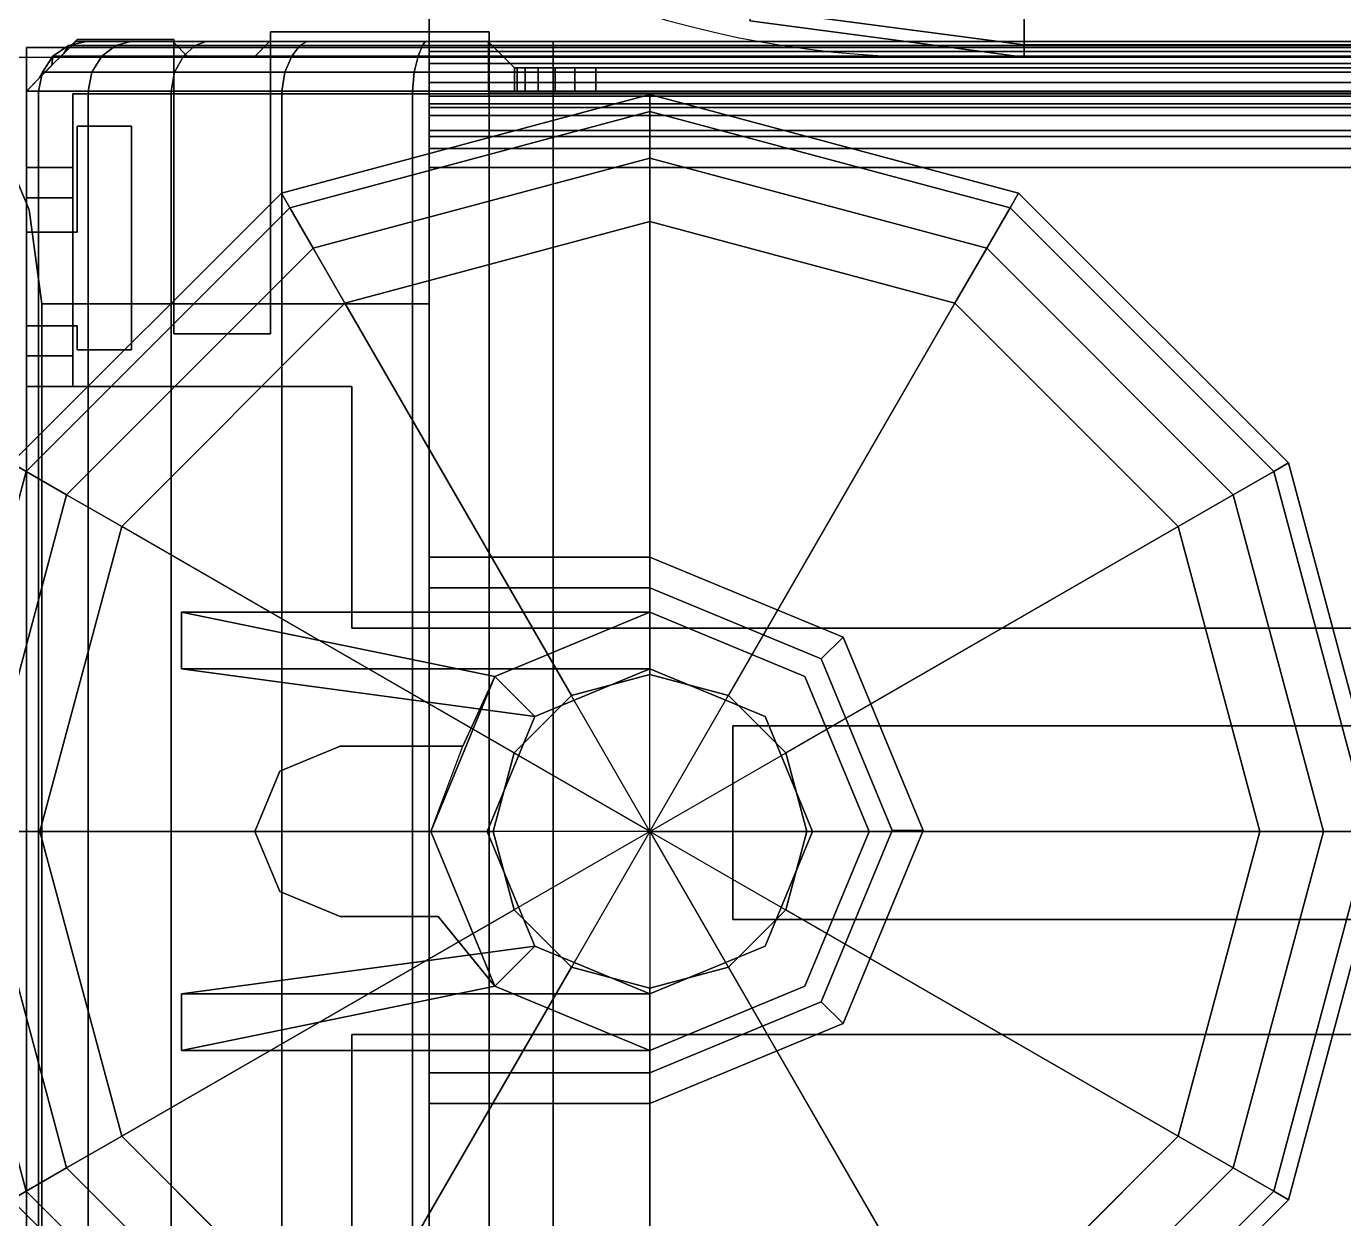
# Model space of a CAD drawing. Extents: x -170 to 1783, y -20 to 1205.
# Drawn here: x 1035.661 to 1037.361, y 280.235 to 281.775 of the extents above; entities that cross this region are included whole.
import ezdxf

# ---------------------------------------------------------------- set-up
doc = ezdxf.new("R2010")
doc.units = 0
doc.header["$LTSCALE"] = 96
doc.header["$MEASUREMENT"] = 0
for name, color, linetype in [('A-FURN-3-PANEL-GLIDE', 7, 'Continuous'), ('A-FURN-3-PANEL-GLIDE-HOUSING', 7, 'Continuous'), ('A-FURN-3-PANEL-RACE', 7, 'Continuous'), ('A-FURN-3-PANEL-SIDE1', 7, 'Continuous'), ('A-FURN-3-PANEL-SIDE2', 7, 'Continuous'), ('A-FURN-3-PANEL-TOPCAP', 7, 'Continuous'), ('A-FURN-3-PANEL-TRIM', 7, 'Continuous'), ('A-FURN-3-WKSF-TRIM', 7, 'Continuous'), ('A-FURN-P-PNLS', 7, 'Continuous'), ('A-FURN-P-PNLS-POWR', 7, 'Continuous'), ('A-FURN-P-WKSF', 7, 'Continuous'), ('AFUPN-3-SCGL', 7, 'Continuous'), ('AFUPN-P', 7, 'Continuous'), ('MAIN_FURN', 7, 'Continuous'), ('MAIN_PANEL', 7, 'Continuous'), ('MAIN_WKSURF', 7, 'Continuous')]:
    doc.layers.add(name, color=color, linetype=linetype)

# ---------------------------------------------------------------- blocks, each defined once
blk = doc.blocks.new('EC-EFP-444')
at = {"layer": 'A-FURN-3-PANEL-GLIDE', "color": 20, "linetype": 'Continuous'}
for points in [[(0.4201, 1.8052, 0.2464), (0.4091, 1.8242, 0.1642), (0.885, 1.9517, 0.1642), (0.885, 1.9297, 0.2464)], [(0.4091, 1.8242, 0.1642), (0.4201, 1.8052, 0.0821), (0.885, 1.9297, 0.0821), (0.885, 1.9517, 0.1642)], [(0.885, 1.9297, 0.2464), (0.885, 1.9517, 0.1642), (1.3609, 1.8242, 0.1642), (1.3499, 1.8052, 0.2464)], [(0.885, 1.9517, 0.1642), (0.885, 1.9297, 0.0821), (1.3499, 1.8052, 0.0821), (1.3609, 1.8242, 0.1642)], [(0.4502, 1.7531, 0.3065), (0.4201, 1.8052, 0.2464), (0.885, 1.9297, 0.2464), (0.885, 1.8696, 0.3065)], [(0.4201, 1.8052, 0.0821), (0.4502, 1.7531, 0.022), (0.885, 1.8696, 0.022), (0.885, 1.9297, 0.0821)], [(0.885, 1.8696, 0.3065), (0.885, 1.9297, 0.2464), (1.3499, 1.8052, 0.2464), (1.3198, 1.7531, 0.3065)], [(0.885, 1.9297, 0.0821), (0.885, 1.8696, 0.022), (1.3198, 1.7531, 0.022), (1.3499, 1.8052, 0.0821)], [(0.4912, 1.682, 0.3285), (0.4502, 1.7531, 0.3065), (0.885, 1.8696, 0.3065), (0.885, 1.7875, 0.3285)], [(0.4502, 1.7531, 0.022), (0.4912, 1.682), (0.885, 1.7875), (0.885, 1.8696, 0.022)], [(0.885, 1.7875, 0.3285), (0.885, 1.8696, 0.3065), (1.3198, 1.7531, 0.3065), (1.2787, 1.682, 0.3285)], [(0.885, 1.8696, 0.022), (0.885, 1.7875), (1.2787, 1.682), (1.3198, 1.7531, 0.022)], [(0.0798, 1.4649, 0.2464), (0.0608, 1.4759, 0.1642), (0.4091, 1.8242, 0.1642), (0.4201, 1.8052, 0.2464)], [(0.0608, 1.4759, 0.1642), (0.0798, 1.4649, 0.0821), (0.4201, 1.8052, 0.0821), (0.4091, 1.8242, 0.1642)], [(1.3499, 1.8052, 0.2464), (1.3609, 1.8242, 0.1642), (1.7092, 1.4759, 0.1642), (1.6902, 1.4649, 0.2464)], [(1.3609, 1.8242, 0.1642), (1.3499, 1.8052, 0.0821), (1.6902, 1.4649, 0.0821), (1.7092, 1.4759, 0.1642)], [(0.1319, 1.4348, 0.3065), (0.0798, 1.4649, 0.2464), (0.4201, 1.8052, 0.2464), (0.4502, 1.7531, 0.3065)], [(0.0798, 1.4649, 0.0821), (0.1319, 1.4348, 0.022), (0.4502, 1.7531, 0.022), (0.4201, 1.8052, 0.0821)], [(1.3198, 1.7531, 0.3065), (1.3499, 1.8052, 0.2464), (1.6902, 1.4649, 0.2464), (1.6381, 1.4348, 0.3065)], [(1.3499, 1.8052, 0.0821), (1.3198, 1.7531, 0.022), (1.6381, 1.4348, 0.022), (1.6902, 1.4649, 0.0821)], [(0.7837, 1.1754, 0.3285), (0.4912, 1.682, 0.3285), (0.885, 1.7875, 0.3285), (0.885, 1.2025, 0.3285)], [(0.885, 1.2025, 0.3285), (0.885, 1.7875, 0.3285), (1.2787, 1.682, 0.3285), (0.9862, 1.1754, 0.3285)], [(0.203, 1.3937, 0.3285), (0.1319, 1.4348, 0.3065), (0.4502, 1.7531, 0.3065), (0.4912, 1.682, 0.3285)], [(0.1319, 1.4348, 0.022), (0.203, 1.3937), (0.4912, 1.682), (0.4502, 1.7531, 0.022)], [(1.2787, 1.682, 0.3285), (1.3198, 1.7531, 0.3065), (1.6381, 1.4348, 0.3065), (1.567, 1.3937, 0.3285)], [(1.3198, 1.7531, 0.022), (1.2787, 1.682), (1.567, 1.3937), (1.6381, 1.4348, 0.022)], [(0.7096, 1.1013, 0.3285), (0.203, 1.3937, 0.3285), (0.4912, 1.682, 0.3285), (0.7837, 1.1754, 0.3285)], [(0.9862, 1.1754, 0.3285), (1.2787, 1.682, 0.3285), (1.567, 1.3937, 0.3285), (1.0604, 1.1013, 0.3285)], [(0.0154, 1, 0.3065), (-0.0447, 1, 0.2464), (0.0798, 1.4649, 0.2464), (0.1319, 1.4348, 0.3065)], [(-0.0447, 1, 0.0821), (0.0154, 1, 0.022), (0.1319, 1.4348, 0.022), (0.0798, 1.4649, 0.0821)], [(1.6381, 1.4348, 0.3065), (1.6902, 1.4649, 0.2464), (1.8147, 1, 0.2464), (1.7546, 1, 0.3065)], [(1.6902, 1.4649, 0.0821), (1.6381, 1.4348, 0.022), (1.7546, 1, 0.022), (1.8147, 1, 0.0821)], [(1.6902, 1.4649, 0.2464), (1.7092, 1.4759, 0.1642), (1.8367, 1, 0.1642), (1.8147, 1, 0.2464)], [(1.7092, 1.4759, 0.1642), (1.6902, 1.4649, 0.0821), (1.8147, 1, 0.0821), (1.8367, 1, 0.1642)], [(0.0975, 1, 0.3285), (0.0154, 1, 0.3065), (0.1319, 1.4348, 0.3065), (0.203, 1.3937, 0.3285)], [(0.0154, 1, 0.022), (0.0975, 1), (0.203, 1.3937), (0.1319, 1.4348, 0.022)], [(1.567, 1.3937, 0.3285), (1.6381, 1.4348, 0.3065), (1.7546, 1, 0.3065), (1.6725, 1, 0.3285)], [(1.6381, 1.4348, 0.022), (1.567, 1.3937), (1.6725, 1), (1.7546, 1, 0.022)], [(0.6825, 1, 0.3285), (0.0975, 1, 0.3285), (0.203, 1.3937, 0.3285), (0.7096, 1.1013, 0.3285)], [(1.0604, 1.1013, 0.3285), (1.567, 1.3937, 0.3285), (1.6725, 1, 0.3285), (1.0875, 1, 0.3285)], [(0.7837, 1.1754, 3.5747), (0.7837, 1.1754, 0.3285), (0.885, 1.2025, 0.3285), (0.885, 1.2025, 3.5747)], [(0.885, 1.2025, 3.5747), (0.885, 1.2025, 0.3285), (0.9862, 1.1754, 0.3285), (0.9862, 1.1754, 3.5747)], [(0.7096, 1.1013, 3.5747), (0.7096, 1.1013, 0.3285), (0.7837, 1.1754, 0.3285), (0.7837, 1.1754, 3.5747)], [(0.9862, 1.1754, 3.5747), (0.9862, 1.1754, 0.3285), (1.0604, 1.1013, 0.3285), (1.0604, 1.1013, 3.5747)], [(0.6825, 1, 3.5747), (0.6825, 1, 0.3285), (0.7096, 1.1013, 0.3285), (0.7096, 1.1013, 3.5747)], [(1.0604, 1.1013, 3.5747), (1.0604, 1.1013, 0.3285), (1.0875, 1, 0.3285), (1.0875, 1, 3.5747)], [(0.1319, 0.5652, 0.3065), (0.0798, 0.5351, 0.2464), (-0.0447, 1, 0.2464), (0.0154, 1, 0.3065)], [(0.0798, 0.5351, 0.0821), (0.1319, 0.5652, 0.022), (0.0154, 1, 0.022), (-0.0447, 1, 0.0821)], [(0.203, 0.6063, 0.3285), (0.1319, 0.5652, 0.3065), (0.0154, 1, 0.3065), (0.0975, 1, 0.3285)], [(0.1319, 0.5652, 0.022), (0.203, 0.6063), (0.0975, 1), (0.0154, 1, 0.022)], [(0.7096, 0.8988, 0.3285), (0.203, 0.6063, 0.3285), (0.0975, 1, 0.3285), (0.6825, 1, 0.3285)], [(0.7096, 0.8988, 3.5747), (0.7096, 0.8988, 0.3285), (0.6825, 1, 0.3285), (0.6825, 1, 3.5747)], [(1.0875, 1, 3.5747), (1.0875, 1, 0.3285), (1.0604, 0.8988, 0.3285), (1.0604, 0.8988, 3.5747)], [(1.0875, 1, 0.3285), (1.6725, 1, 0.3285), (1.567, 0.6063, 0.3285), (1.0604, 0.8988, 0.3285)], [(1.6725, 1, 0.3285), (1.7546, 1, 0.3065), (1.6381, 0.5652, 0.3065), (1.567, 0.6063, 0.3285)], [(1.7546, 1, 0.022), (1.6725, 1), (1.567, 0.6063), (1.6381, 0.5652, 0.022)], [(1.7546, 1, 0.3065), (1.8147, 1, 0.2464), (1.6902, 0.5351, 0.2464), (1.6381, 0.5652, 0.3065)], [(1.8147, 1, 0.0821), (1.7546, 1, 0.022), (1.6381, 0.5652, 0.022), (1.6902, 0.5351, 0.0821)], [(1.8147, 1, 0.2464), (1.8367, 1, 0.1642), (1.7092, 0.5241, 0.1642), (1.6902, 0.5351, 0.2464)], [(1.8367, 1, 0.1642), (1.8147, 1, 0.0821), (1.6902, 0.5351, 0.0821), (1.7092, 0.5241, 0.1642)], [(0.7837, 0.8246, 0.3285), (0.4912, 0.318, 0.3285), (0.203, 0.6063, 0.3285), (0.7096, 0.8988, 0.3285)], [(0.7837, 0.8246, 3.5747), (0.7837, 0.8246, 0.3285), (0.7096, 0.8988, 0.3285), (0.7096, 0.8988, 3.5747)], [(1.0604, 0.8988, 3.5747), (1.0604, 0.8988, 0.3285), (0.9862, 0.8246, 0.3285), (0.9862, 0.8246, 3.5747)], [(1.0604, 0.8988, 0.3285), (1.567, 0.6063, 0.3285), (1.2787, 0.318, 0.3285), (0.9862, 0.8246, 0.3285)], [(0.885, 0.7975, 0.3285), (0.885, 0.2125, 0.3285), (0.4912, 0.318, 0.3285), (0.7837, 0.8246, 0.3285)], [(0.885, 0.7975, 3.5747), (0.885, 0.7975, 0.3285), (0.7837, 0.8246, 0.3285), (0.7837, 0.8246, 3.5747)], [(0.9862, 0.8246, 3.5747), (0.9862, 0.8246, 0.3285), (0.885, 0.7975, 0.3285), (0.885, 0.7975, 3.5747)], [(0.9862, 0.8246, 0.3285), (1.2787, 0.318, 0.3285), (0.885, 0.2125, 0.3285), (0.885, 0.7975, 0.3285)], [(0.4912, 0.318, 0.3285), (0.4502, 0.2469, 0.3065), (0.1319, 0.5652, 0.3065), (0.203, 0.6063, 0.3285)], [(0.4502, 0.2469, 0.022), (0.4912, 0.318), (0.203, 0.6063), (0.1319, 0.5652, 0.022)], [(1.567, 0.6063, 0.3285), (1.6381, 0.5652, 0.3065), (1.3198, 0.2469, 0.3065), (1.2787, 0.318, 0.3285)], [(1.6381, 0.5652, 0.022), (1.567, 0.6063), (1.2787, 0.318), (1.3198, 0.2469, 0.022)], [(0.4502, 0.2469, 0.3065), (0.4201, 0.1948, 0.2464), (0.0798, 0.5351, 0.2464), (0.1319, 0.5652, 0.3065)], [(0.4201, 0.1948, 0.0821), (0.4502, 0.2469, 0.022), (0.1319, 0.5652, 0.022), (0.0798, 0.5351, 0.0821)], [(1.6381, 0.5652, 0.3065), (1.6902, 0.5351, 0.2464), (1.3499, 0.1948, 0.2464), (1.3198, 0.2469, 0.3065)], [(1.6902, 0.5351, 0.0821), (1.6381, 0.5652, 0.022), (1.3198, 0.2469, 0.022), (1.3499, 0.1948, 0.0821)], [(0.4201, 0.1948, 0.2464), (0.4091, 0.1758, 0.1642), (0.0608, 0.5241, 0.1642), (0.0798, 0.5351, 0.2464)], [(0.4091, 0.1758, 0.1642), (0.4201, 0.1948, 0.0821), (0.0798, 0.5351, 0.0821), (0.0608, 0.5241, 0.1642)], [(1.6902, 0.5351, 0.2464), (1.7092, 0.5241, 0.1642), (1.3609, 0.1758, 0.1642), (1.3499, 0.1948, 0.2464)], [(1.7092, 0.5241, 0.1642), (1.6902, 0.5351, 0.0821), (1.3499, 0.1948, 0.0821), (1.3609, 0.1758, 0.1642)]]:
    blk.add_3dface(points, dxfattribs=at)
at = {"layer": 'A-FURN-3-PANEL-GLIDE', "color": 20, "linetype": 'Continuous', "invisible_edges": 12}
for points in [[(0.885, 1), (0.885, 1.7875), (0.4912, 1.682)], [(0.885, 1), (1.2787, 1.682), (0.885, 1.7875)], [(0.885, 1), (0.4912, 1.682), (0.203, 1.3937)], [(0.885, 1), (1.567, 1.3937), (1.2787, 1.682)], [(0.885, 1), (0.203, 1.3937), (0.0975, 1)], [(0.885, 1), (1.6725, 1), (1.567, 1.3937)], [(0.885, 1), (0.0975, 1), (0.203, 0.6063)], [(0.885, 1), (0.203, 0.6063), (0.4912, 0.318)], [(0.885, 1), (0.4912, 0.318), (0.885, 0.2125)], [(0.885, 1), (0.885, 0.2125), (1.2787, 0.318)], [(0.885, 1), (1.2787, 0.318), (1.567, 0.6063)], [(0.885, 1), (1.567, 0.6063), (1.6725, 1)]]:
    blk.add_3dface(points, dxfattribs=at)
at = {"layer": 'A-FURN-3-PANEL-GLIDE-HOUSING', "color": 40, "linetype": 'Continuous'}
for points in [[(0.6, 1.3543, 4.1997), (0.6, 1.3143, 4.2397), (0.8848, 1.3143, 4.2397), (0.8848, 1.3543, 4.1997)], [(0.6, 1.3543, 3.6147), (0.6, 1.3543, 4.1997), (0.8848, 1.3543, 4.1997), (0.8848, 1.3543, 3.6147)], [(0.6, 1.3143, 3.5747), (0.6, 1.3543, 3.6147), (0.8848, 1.3543, 3.6147), (0.8848, 1.3143, 3.5747)], [(1.1344, 1.2509, 3.6147), (0.8848, 1.3543, 3.6147), (0.8848, 1.3543, 4.1997), (1.1344, 1.2509, 4.1997)], [(1.1344, 1.2509, 4.1997), (0.8848, 1.3543, 4.1997), (0.8848, 1.3143, 4.2397), (1.1061, 1.2227, 4.2397)], [(1.1061, 1.2227, 3.5747), (0.8848, 1.3143, 3.5747), (0.8848, 1.3543, 3.6147), (1.1344, 1.2509, 3.6147)], [(0.6849, 1.2001, 2.2447), (0.885, 1.283, 3.5747), (0.28, 1.283, 3.5747), (0.28, 1.283, 3.3867)], [(0.28, 1.21, 3.5747), (0.28, 1.21, 3.3867), (0.28, 1.283, 3.3867), (0.28, 1.283, 3.5747)], [(0.28, 1.283, 3.3867), (0.28, 1.21, 3.3867), (0.7365, 1.1485, 2.2447), (0.6849, 1.2001, 2.2447)], [(0.885, 1.283, 3.5747), (0.6849, 1.2001, 2.2447), (0.6849, 1.2001, 1.7347), (0.885, 1.283, 1.7347)], [(1.0851, 1.2001, 3.5747), (0.885, 1.283, 3.5747), (0.885, 1.283, 1.7347), (1.0851, 1.2001, 1.7347)], [(1.2378, 1.0013, 4.1997), (1.1344, 1.2509, 4.1997), (1.1061, 1.2227, 4.2397), (1.1978, 1.0013, 4.2397)], [(1.1978, 1.0013, 3.5747), (1.1061, 1.2227, 3.5747), (1.1344, 1.2509, 3.6147), (1.2378, 1.0013, 3.6147)], [(1.2378, 1.0013, 3.6147), (1.1344, 1.2509, 3.6147), (1.1344, 1.2509, 4.1997), (1.2378, 1.0013, 4.1997)], [(0.28, 1.21, 3.3867), (0.28, 1.21, 3.5747), (0.885, 1.21, 3.5747), (0.7365, 1.1485, 2.2447)], [(0.885, 1.21, 1.7347), (0.7365, 1.1485, 1.7347), (0.7365, 1.1485, 2.2447), (0.885, 1.21, 3.5747)], [(1.0335, 1.1485, 1.7347), (0.885, 1.21, 1.7347), (0.885, 1.21, 3.5747), (1.0335, 1.1485, 3.5747)], [(0.6849, 1.2001, 1.7347), (0.602, 1, 1.7347), (0.602, 1, 2.2447), (0.6849, 1.2001, 2.2447)], [(0.6849, 1.2001, 2.2447), (0.602, 1, 2.2447), (0.6432, 1.11, 2.2447)], [(0.6432, 1.11, 1.7347), (0.6849, 1.2001, 1.7347), (0.6849, 1.2001, 2.2447), (0.6432, 1.11, 2.2447)], [(1.168, 1, 3.5747), (1.0851, 1.2001, 3.5747), (1.0851, 1.2001, 1.7347), (1.168, 1, 1.7347)], [(0.7365, 1.1485, 1.7347), (0.675, 1, 1.7347), (0.675, 1, 2.2447), (0.7365, 1.1485, 2.2447)], [(1.095, 1, 1.7347), (1.0335, 1.1485, 1.7347), (1.0335, 1.1485, 3.5747), (1.095, 1, 3.5747)], [(0.485, 1.11, 2.2447), (0.4072, 1.0778, 2.2447), (0.4072, 1.0778, 1.7347), (0.485, 1.11, 1.7347)], [(0.485, 1.11, 1.7347), (0.6432, 1.11, 1.7347), (0.6432, 1.11, 2.2447), (0.485, 1.11, 2.2447)], [(0.4072, 1.0778, 2.2447), (0.375, 1, 2.2447), (0.375, 1, 1.7347), (0.4072, 1.0778, 1.7347)], [(0.375, 1, 2.2447), (0.4072, 0.9222, 2.2447), (0.4072, 0.9222, 1.7347), (0.375, 1, 1.7347)], [(0.602, 1, 1.7347), (0.6849, 0.7999, 1.7347), (0.6849, 0.7999, 2.2447), (0.602, 1, 2.2447)], [(0.675, 1, 1.7347), (0.7365, 0.8515, 1.7347), (0.7365, 0.8515, 2.2447), (0.675, 1, 2.2447)], [(1.0335, 0.8515, 1.7347), (1.095, 1, 1.7347), (1.095, 1, 3.5747), (1.0335, 0.8515, 3.5747)], [(1.0851, 0.7999, 3.5747), (1.168, 1, 3.5747), (1.168, 1, 1.7347), (1.0851, 0.7999, 1.7347)], [(1.1344, 0.7517, 4.1997), (1.2378, 1.0013, 4.1997), (1.1978, 1.0013, 4.2397), (1.1061, 0.78, 4.2397)], [(1.1061, 0.78, 3.5747), (1.1978, 1.0013, 3.5747), (1.2378, 1.0013, 3.6147), (1.1344, 0.7517, 3.6147)], [(1.1344, 0.7517, 3.6147), (1.2378, 1.0013, 3.6147), (1.2378, 1.0013, 4.1997), (1.1344, 0.7517, 4.1997)], [(0.4072, 0.9222, 2.2447), (0.485, 0.89, 2.2447), (0.485, 0.89, 1.7347), (0.4072, 0.9222, 1.7347)], [(0.6116, 0.89, 2.2447), (0.6116, 0.89, 1.7347), (0.485, 0.89, 1.7347), (0.485, 0.89, 2.2447)], [(0.6849, 0.7999, 1.7347), (0.6116, 0.89, 1.7347), (0.6116, 0.89, 2.2447), (0.6849, 0.7999, 2.2447)], [(0.28, 0.79, 3.3867), (0.28, 0.717, 3.3867), (0.6849, 0.7999, 2.2447), (0.7365, 0.8515, 2.2447)], [(0.7365, 0.8515, 1.7347), (0.885, 0.79, 1.7347), (0.885, 0.79, 3.5747), (0.7365, 0.8515, 2.2447)], [(0.885, 0.79, 1.7347), (1.0335, 0.8515, 1.7347), (1.0335, 0.8515, 3.5747), (0.885, 0.79, 3.5747)], [(0.6849, 0.7999, 2.2447), (0.885, 0.717, 3.5747), (0.885, 0.717, 1.7347), (0.6849, 0.7999, 1.7347)], [(0.885, 0.717, 3.5747), (1.0851, 0.7999, 3.5747), (1.0851, 0.7999, 1.7347), (0.885, 0.717, 1.7347)], [(0.28, 0.79, 3.3867), (0.28, 0.79, 3.5747), (0.28, 0.717, 3.5747), (0.28, 0.717, 3.3867)], [(0.8848, 0.6483, 4.1997), (1.1344, 0.7517, 4.1997), (1.1061, 0.78, 4.2397), (0.8848, 0.6883, 4.2397)], [(0.8848, 0.6883, 3.5747), (1.1061, 0.78, 3.5747), (1.1344, 0.7517, 3.6147), (0.8848, 0.6483, 3.6147)], [(0.8848, 0.6483, 3.6147), (1.1344, 0.7517, 3.6147), (1.1344, 0.7517, 4.1997), (0.8848, 0.6483, 4.1997)], [(0.8848, 0.6483, 4.1997), (0.8848, 0.6883, 4.2397), (0.6, 0.6883, 4.2397), (0.6, 0.6483, 4.1997)], [(0.8848, 0.6883, 3.5747), (0.8848, 0.6483, 3.6147), (0.6, 0.6483, 3.6147), (0.6, 0.6883, 3.5747)], [(0.8848, 0.6483, 4.1997), (0.6, 0.6483, 4.1997), (0.6, 0.6483, 3.6147), (0.8848, 0.6483, 3.6147)]]:
    blk.add_3dface(points, dxfattribs=at)
for points, invisible_edges in [([(0.6, 0.6883, 4.2397), (0.8848, 0.6883, 4.2397), (0.8848, 1.3143, 4.2397), (0.6, 1.3143, 4.2397)], 2), ([(0.6002, 1.283, 3.5747), (0.6, 1.3143, 3.5747), (0.8848, 1.3143, 3.5747), (0.885, 1.283, 3.5747)], 4), ([(1.1061, 0.78, 4.2397), (1.1061, 1.2227, 4.2397), (0.8848, 1.3143, 4.2397), (0.8848, 0.6883, 4.2397)], 5), ([(1.1061, 1.2227, 3.5747), (1.0851, 1.2001, 3.5747), (0.885, 1.283, 3.5747), (0.8848, 1.3143, 3.5747)], 5), ([(0.28, 1.21, 3.5747), (0.28, 1.283, 3.5747), (0.885, 1.283, 3.5747), (0.885, 1.21, 3.5747)], 4), ([(0.885, 1.21, 1.7347), (0.885, 1.283, 1.7347), (0.6849, 1.2001, 1.7347), (0.7365, 1.1485, 1.7347)], 5), ([(1.0335, 1.1485, 1.7347), (1.0851, 1.2001, 1.7347), (0.885, 1.283, 1.7347), (0.885, 1.21, 1.7347)], 5), ([(0.885, 1.21, 3.5747), (0.885, 1.283, 3.5747), (1.0851, 1.2001, 3.5747), (1.0335, 1.1485, 3.5747)], 5), ([(1.1978, 1.0013, 3.5747), (1.168, 1, 3.5747), (1.0851, 1.2001, 3.5747), (1.1061, 1.2227, 3.5747)], 5), ([(1.1978, 1.0013, 4.2397), (1.1061, 1.2227, 4.2397), (1.1061, 0.78, 4.2397)], 2), ([(0.7365, 1.1485, 1.7347), (0.6849, 1.2001, 1.7347), (0.602, 1, 1.7347), (0.675, 1, 1.7347)], 5), ([(0.6849, 1.2001, 2.2447), (0.7365, 1.1485, 2.2447), (0.675, 1, 2.2447), (0.602, 1, 2.2447)], 12), ([(0.6849, 1.2001, 1.7347), (0.6432, 1.11, 1.7347), (0.602, 1, 1.7347)], 2), ([(1.095, 1, 1.7347), (1.168, 1, 1.7347), (1.0851, 1.2001, 1.7347), (1.0335, 1.1485, 1.7347)], 5), ([(1.0851, 1.2001, 3.5747), (1.168, 1, 3.5747), (1.095, 1, 3.5747), (1.0335, 1.1485, 3.5747)], 10), ([(0.485, 1.11, 1.7347), (0.4072, 1.0778, 1.7347), (0.4072, 0.9222, 1.7347), (0.485, 0.89, 1.7347)], 10), ([(0.485, 1.11, 2.2447), (0.485, 0.89, 2.2447), (0.4072, 0.9222, 2.2447), (0.4072, 1.0778, 2.2447)], 5), ([(0.485, 1.11, 1.7347), (0.602, 1, 1.7347), (0.6432, 1.11, 1.7347)], 3), ([(0.602, 1, 1.7347), (0.485, 1.11, 1.7347), (0.485, 0.89, 1.7347)], 15), ([(0.485, 1.11, 2.2447), (0.6432, 1.11, 2.2447), (0.602, 1, 2.2447)], 14), ([(0.602, 1, 2.2447), (0.485, 0.89, 2.2447), (0.485, 1.11, 2.2447)], 15), ([(0.4072, 1.0778, 2.2447), (0.4072, 0.9222, 2.2447), (0.375, 1, 2.2447)], 1), ([(0.4072, 1.0778, 1.7347), (0.375, 1, 1.7347), (0.4072, 0.9222, 1.7347)], 12), ([(0.602, 1, 1.7347), (0.485, 0.89, 1.7347), (0.6116, 0.89, 1.7347)], 13), ([(0.602, 1, 2.2447), (0.6116, 0.89, 2.2447), (0.485, 0.89, 2.2447)], 13), ([(0.675, 1, 1.7347), (0.602, 1, 1.7347), (0.6849, 0.7999, 1.7347), (0.7365, 0.8515, 1.7347)], 5), ([(0.602, 1, 2.2447), (0.675, 1, 2.2447), (0.7365, 0.8515, 2.2447), (0.6849, 0.7999, 2.2447)], 9), ([(0.602, 1, 1.7347), (0.6116, 0.89, 1.7347), (0.6849, 0.7999, 1.7347)], 1), ([(0.602, 1, 2.2447), (0.6849, 0.7999, 2.2447), (0.6116, 0.89, 2.2447)], 13), ([(1.0851, 0.7999, 1.7347), (1.168, 1, 1.7347), (1.095, 1, 1.7347), (1.0335, 0.8515, 1.7347)], 10), ([(1.0851, 0.7999, 3.5747), (1.0335, 0.8515, 3.5747), (1.095, 1, 3.5747), (1.168, 1, 3.5747)], 5), ([(1.1061, 0.78, 3.5747), (1.0851, 0.7999, 3.5747), (1.168, 1, 3.5747), (1.1978, 1.0013, 3.5747)], 5), ([(0.885, 0.79, 3.5747), (0.28, 0.79, 3.5747), (0.28, 0.79, 3.3867), (0.7365, 0.8515, 2.2447)], 8), ([(0.6849, 0.7999, 1.7347), (0.885, 0.717, 1.7347), (0.885, 0.79, 1.7347), (0.7365, 0.8515, 1.7347)], 10), ([(0.885, 0.717, 1.7347), (1.0851, 0.7999, 1.7347), (1.0335, 0.8515, 1.7347), (0.885, 0.79, 1.7347)], 10), ([(0.885, 0.717, 3.5747), (0.885, 0.79, 3.5747), (1.0335, 0.8515, 3.5747), (1.0851, 0.7999, 3.5747)], 5), ([(0.6849, 0.7999, 2.2447), (0.28, 0.717, 3.3867), (0.28, 0.717, 3.5747), (0.885, 0.717, 3.5747)], 8), ([(0.8848, 0.6883, 3.5747), (0.885, 0.717, 3.5747), (1.0851, 0.7999, 3.5747), (1.1061, 0.78, 3.5747)], 5), ([(0.28, 0.717, 3.5747), (0.28, 0.79, 3.5747), (0.885, 0.79, 3.5747), (0.885, 0.717, 3.5747)], 4), ([(0.6, 0.6883, 3.5747), (0.6002, 0.717, 3.5747), (0.885, 0.717, 3.5747), (0.8848, 0.6883, 3.5747)], 4)]:
    blk.add_3dface(points, dxfattribs=dict(at, invisible_edges=invisible_edges))
at = {"layer": 'A-FURN-3-PANEL-RACE', "color": 40, "linetype": 'Continuous'}
for points, invisible_edges in [([(0.08, 2.0125, 3.515), (0.08, 2.0125, 0.3963), (47.92, 2.0125, 0.3963), (47.92, 2.0125, 3.515)], 8), ([(0.08, 1.8575, 3.1951), (0.08, 1.8575, 1.4986), (0.08, 2.0125, 0.3963), (0.08, 2.0125, 3.515)], 10), ([(0.5, 1.5745, 0.3963), (47.5, 1.5745, 0.3963), (0.08, 2.0125, 0.3963), (0.08, 1.5745, 0.3963)], 3), ([(47.5, 1.5745, 0.3963), (47.92, 1.5745, 0.3963), (47.92, 2.0125, 0.3963), (0.08, 2.0125, 0.3963)], 8), ([(0.08, 1.8181, 1.4986), (0.08, 1.5745, 0.3963), (0.08, 2.0125, 0.3963), (0.08, 1.8575, 1.4986)], 5), ([(0.08, 1.5745, 3.245), (0.08, 1.8575, 3.1951), (0.08, 2.0125, 3.515), (0.08, 1.5745, 3.515)], 2), ([(0.14, 1.5745, 3.515), (0.08, 1.5745, 3.515), (0.08, 2.0125, 3.515), (0.14, 1.9525, 3.515)], 4), ([(0.14, 1.9525, 3.515), (0.08, 2.0125, 3.515), (0.6, 2.0125, 3.515), (0.6, 1.9525, 3.515)], 1), ([(0.6, 2.0125, 4.0847), (0.6, 2.0125, 3.515), (47.4, 2.0125, 3.515), (47.4, 2.0125, 4.0847)], 2), ([(0.6, 1.9525, 3.515), (0.6, 2.0125, 3.515), (0.6, 2.0125, 4.0847), (0.6, 1.9525, 4.0847)], 4), ([(0.6, 1.9493, 4.1093), (0.6, 1.9525, 4.0847), (0.6, 2.0125, 4.0847), (0.6, 2.0072, 4.1248)], 10), ([(0.6, 1.9398, 4.1322), (0.6, 1.9493, 4.1093), (0.6, 2.0072, 4.1248), (0.6, 1.9918, 4.1622)], 10), ([(0.6, 1.9247, 4.1519), (0.6, 1.9398, 4.1322), (0.6, 1.9918, 4.1622), (0.6, 1.9671, 4.1943)], 10), ([(0.6, 1.905, 4.1669), (0.6, 1.9247, 4.1519), (0.6, 1.9671, 4.1943), (0.6, 1.935, 4.2189)], 10), ([(47.86, 1.9525, 0.4563), (0.14, 1.9525, 0.4563), (0.14, 1.9525, 3.515), (47.86, 1.9525, 3.515)], 4), ([(0.14, 1.9525, 0.4563), (0.14, 1.8575, 1.4986), (0.14, 1.8575, 3.1951), (0.14, 1.9525, 3.515)], 5), ([(0.5, 1.5745, 0.4563), (0.14, 1.5745, 0.4563), (0.14, 1.9525, 0.4563), (47.5, 1.5745, 0.4563)], 12), ([(47.5, 1.5745, 0.4563), (0.14, 1.9525, 0.4563), (47.86, 1.9525, 0.4563), (47.86, 1.5745, 0.4563)], 1), ([(0.14, 1.5745, 0.4563), (0.14, 1.8181, 1.4986), (0.14, 1.8575, 1.4986), (0.14, 1.9525, 0.4563)], 5), ([(0.14, 1.8575, 3.1951), (0.14, 1.5745, 3.245), (0.14, 1.5745, 3.515), (0.14, 1.9525, 3.515)], 8), ([(47.4, 1.9525, 3.515), (0.6, 1.9525, 3.515), (0.6, 1.9525, 4.0847), (47.4, 1.9525, 4.0847)], 1), ([(0.6, 1.8821, 4.1764), (0.6, 1.905, 4.1669), (0.6, 1.935, 4.2189), (0.6, 1.8976, 4.2344)], 10), ([(0.6, 1.8575, 4.1797), (0.6, 1.8821, 4.1764), (0.6, 1.8976, 4.2344), (0.6, 1.8575, 4.2397)], 2), ([(0.08, 1.614, 1.7894), (0.08, 1.5745, 1.7894), (0.08, 1.5745, 0.3963), (0.08, 1.8181, 1.4986)], 4), ([(0.14, 1.5745, 1.7894), (0.14, 1.614, 1.7894), (0.14, 1.8181, 1.4986), (0.14, 1.5745, 0.4563)], 4), ([(0.08, 1.5745, 0.3963), (0.08, 1.5745, 1.7894), (0.14, 1.5745, 1.7894), (0.14, 1.5745, 0.4563)], 8), ([(0.5, 1.5745, 0.3963), (0.08, 1.5745, 0.3963), (0.14, 1.5745, 0.4563), (0.5, 1.5745, 0.4563)], 2), ([(2.098, 1.2625, 0.3963), (45.902, 1.2625, 0.3963), (0.5, 1.5745, 0.3963), (0.5, 1.2625, 0.3963)], 3), ([(47.5, 1.2625, 0.3963), (47.5, 1.5745, 0.3963), (0.5, 1.5745, 0.3963), (45.902, 1.2625, 0.3963)], 6), ([(2.098, 1.2625, 0.4563), (0.5, 1.2625, 0.4563), (0.5, 1.5745, 0.4563), (45.902, 1.2625, 0.4563)], 12), ([(47.5, 1.2625, 0.4563), (45.902, 1.2625, 0.4563), (0.5, 1.5745, 0.4563), (47.5, 1.5745, 0.4563)], 6), ([(0.5, 0.7375, 0.4563), (2.098, 0.7375, 0.4563), (47.5, 0.4255, 0.4563), (0.5, 0.4255, 0.4563)], 6), ([(0.5, 0.7375, 0.3963), (0.5, 0.4255, 0.3963), (47.5, 0.4255, 0.3963), (2.098, 0.7375, 0.3963)], 6)]:
    blk.add_3dface(points, dxfattribs=dict(at, invisible_edges=invisible_edges))
for points in [[(0.6, 2.0072, 4.1248), (0.6, 2.0125, 4.0847), (47.4, 2.0125, 4.0847), (47.4, 2.0072, 4.1248)], [(0.6, 1.9918, 4.1622), (0.6, 2.0072, 4.1248), (47.4, 2.0072, 4.1248), (47.4, 1.9918, 4.1622)], [(0.6, 1.9671, 4.1943), (0.6, 1.9918, 4.1622), (47.4, 1.9918, 4.1622), (47.4, 1.9671, 4.1943)], [(0.6, 1.935, 4.2189), (0.6, 1.9671, 4.1943), (47.4, 1.9671, 4.1943), (47.4, 1.935, 4.2189)], [(47.4, 1.9493, 4.1093), (47.4, 1.9525, 4.0847), (0.6, 1.9525, 4.0847), (0.6, 1.9493, 4.1093)], [(47.4, 1.9398, 4.1322), (47.4, 1.9493, 4.1093), (0.6, 1.9493, 4.1093), (0.6, 1.9398, 4.1322)], [(47.4, 1.9247, 4.1519), (47.4, 1.9398, 4.1322), (0.6, 1.9398, 4.1322), (0.6, 1.9247, 4.1519)], [(0.6, 1.8976, 4.2344), (0.6, 1.935, 4.2189), (47.4, 1.935, 4.2189), (47.4, 1.8976, 4.2344)], [(47.4, 1.905, 4.1669), (47.4, 1.9247, 4.1519), (0.6, 1.9247, 4.1519), (0.6, 1.905, 4.1669)], [(47.4, 1.8821, 4.1764), (47.4, 1.905, 4.1669), (0.6, 1.905, 4.1669), (0.6, 1.8821, 4.1764)], [(0.6, 1.8575, 4.2397), (0.6, 1.8976, 4.2344), (47.4, 1.8976, 4.2344), (47.4, 1.8575, 4.2397)], [(47.4, 1.8575, 4.1797), (47.4, 1.8821, 4.1764), (0.6, 1.8821, 4.1764), (0.6, 1.8575, 4.1797)], [(0.14, 1.8575, 1.4986), (0.08, 1.8575, 1.4986), (0.08, 1.8575, 3.1951), (0.14, 1.8575, 3.1951)], [(0.08, 1.8181, 1.4986), (0.08, 1.8575, 1.4986), (0.14, 1.8575, 1.4986), (0.14, 1.8181, 1.4986)], [(0.14, 1.8575, 3.1951), (0.08, 1.8575, 3.1951), (0.08, 1.5745, 3.245), (0.14, 1.5745, 3.245)], [(0.6, 1.8575, 4.1797), (0.6, 1.8575, 4.2397), (47.4, 1.8575, 4.2397), (47.4, 1.8575, 4.1797)], [(0.08, 1.614, 1.7894), (0.08, 1.8181, 1.4986), (0.14, 1.8181, 1.4986), (0.14, 1.614, 1.7894)], [(0.08, 1.5745, 1.7894), (0.08, 1.614, 1.7894), (0.14, 1.614, 1.7894), (0.14, 1.5745, 1.7894)], [(0.14, 1.5745, 3.245), (0.08, 1.5745, 3.245), (0.08, 1.5745, 3.515), (0.14, 1.5745, 3.515)], [(0.5, 1.2625, 0.3963), (0.5, 1.5745, 0.3963), (0.5, 1.5745, 0.4563), (0.5, 1.2625, 0.4563)], [(0.5, 1.2625, 0.4563), (2.098, 1.2625, 0.4563), (2.098, 1.2625, 0.3963), (0.5, 1.2625, 0.3963)], [(0.5, 0.7375, 0.4563), (0.5, 0.7375, 0.3963), (2.098, 0.7375, 0.3963), (2.098, 0.7375, 0.4563)], [(0.5, 0.7375, 0.3963), (0.5, 0.7375, 0.4563), (0.5, 0.4255, 0.4563), (0.5, 0.4255, 0.3963)]]:
    blk.add_3dface(points, dxfattribs=at)
at = {"layer": 'A-FURN-3-PANEL-SIDE1', "color": 7, "linetype": 'Continuous'}
for points in [[(47.3224, 1.955, 43.7401), (47.3228, 0.045, 43.7401), (0.6776, 0.045, 43.7401), (0.6776, 1.955, 43.7401)], [(0.6776, 0.045, 4.2397), (0.6776, 1.955, 4.2397), (0.6776, 1.955, 43.7401), (0.6776, 0.045, 43.7401)], [(47.3224, 0.045, 4.2397), (47.3224, 1.955, 4.2397), (0.6776, 1.955, 4.2397), (0.6776, 0.045, 4.2397)]]:
    blk.add_3dface(points, dxfattribs=at)
at = {"layer": 'A-FURN-3-PANEL-SIDE2', "color": 7, "linetype": 'Continuous'}
blk.add_3dface([(0.6776, 1.955, 43.7401), (0.6776, 1.955, 4.2397), (47.3224, 1.955, 4.2397), (47.3224, 1.955, 43.7401)], dxfattribs=at)
at = {"layer": 'A-FURN-3-PANEL-TOPCAP', "color": 60, "linetype": 'Continuous'}
for points in [[(0.1143, 2.0013, 43.8104), (0.1129, 1.9894, 43.635), (0.1285, 2.0047, 43.635), (0.1344, 2.0151, 43.8047)], [(0.1774, 2.0013, 43.977), (0.1143, 2.0013, 43.8104), (0.1344, 2.0151, 43.8047), (0.1955, 2.0151, 43.9663)], [(0.1344, 2.0151, 43.8047), (0.1285, 2.0047, 43.635), (0.144, 2.02, 43.635), (0.1575, 2.02, 43.8011)], [(0.1955, 2.0151, 43.9663), (0.1344, 2.0151, 43.8047), (0.1575, 2.02, 43.8011), (0.2149, 2.02, 43.9575)], [(0.2828, 2.0013, 44.1222), (0.1774, 2.0013, 43.977), (0.1955, 2.0151, 43.9663), (0.2978, 2.0151, 44.1072)], [(0.2978, 2.0151, 44.1072), (0.1955, 2.0151, 43.9663), (0.2149, 2.02, 43.9575), (0.3121, 2.02, 44.0929)], [(0.4225, 2.0013, 44.2349), (0.2828, 2.0013, 44.1222), (0.2978, 2.0151, 44.1072), (0.4331, 2.0151, 44.2168)], [(0.4331, 2.0151, 44.2168), (0.2978, 2.0151, 44.1072), (0.3121, 2.02, 44.0929), (0.4419, 2.02, 44.1974)], [(0.5856, 2.0013, 44.3065), (0.4225, 2.0013, 44.2349), (0.4331, 2.0151, 44.2168), (0.5913, 2.0151, 44.2864)], [(0.5913, 2.0151, 44.2864), (0.4331, 2.0151, 44.2168), (0.4419, 2.02, 44.1974), (0.5949, 2.02, 44.2633)], [(0.76, 2.0013, 44.3313), (0.5856, 2.0013, 44.3065), (0.5913, 2.0151, 44.2864), (0.76, 2.0151, 44.3105)], [(0.76, 2.0151, 44.3105), (0.5913, 2.0151, 44.2864), (0.5949, 2.02, 44.2633), (0.76, 2.02, 44.286)], [(0.71, 1.986, 43.635), (0.676, 2.02, 43.635), (0.676, 1.955, 43.635), (0.71, 1.955, 43.635)], [(47.24, 2.02, 44.286), (47.24, 2.0151, 44.3105), (0.76, 2.0151, 44.3105), (0.76, 2.02, 44.286)], [(47.24, 2.0151, 44.3105), (47.24, 2.0013, 44.3313), (0.76, 2.0013, 44.3313), (0.76, 2.0151, 44.3105)], [(0.1006, 1.9805, 43.8155), (0.0965, 1.9727, 43.635), (0.1129, 1.9894, 43.635), (0.1143, 2.0013, 43.8104)], [(0.1644, 1.9805, 43.9859), (0.1006, 1.9805, 43.8155), (0.1143, 2.0013, 43.8104), (0.1774, 2.0013, 43.977)], [(0.2713, 1.9805, 44.1337), (0.1644, 1.9805, 43.9859), (0.1774, 2.0013, 43.977), (0.2828, 2.0013, 44.1222)], [(0.4136, 1.9805, 44.248), (0.2713, 1.9805, 44.1337), (0.2828, 2.0013, 44.1222), (0.4225, 2.0013, 44.2349)], [(0.5806, 1.9805, 44.3203), (0.4136, 1.9805, 44.248), (0.4225, 2.0013, 44.2349), (0.5856, 2.0013, 44.3065)], [(0.76, 1.9805, 44.3451), (0.5806, 1.9805, 44.3203), (0.5856, 2.0013, 44.3065), (0.76, 2.0013, 44.3313)], [(47.24, 2.0013, 44.3313), (47.24, 1.9805, 44.3451), (0.76, 1.9805, 44.3451), (0.76, 2.0013, 44.3313)], [(0.0957, 1.956, 43.8177), (0.08, 1.956, 43.635), (0.0965, 1.9727, 43.635), (0.1006, 1.9805, 43.8155)], [(0.1595, 1.956, 43.9895), (0.0957, 1.956, 43.8177), (0.1006, 1.9805, 43.8155), (0.1644, 1.9805, 43.9859)], [(0.2668, 1.956, 44.1382), (0.1595, 1.956, 43.9895), (0.1644, 1.9805, 43.9859), (0.2713, 1.9805, 44.1337)], [(0.4099, 1.956, 44.2528), (0.2668, 1.956, 44.1382), (0.2713, 1.9805, 44.1337), (0.4136, 1.9805, 44.248)], [(0.5783, 1.956, 44.3252), (0.4099, 1.956, 44.2528), (0.4136, 1.9805, 44.248), (0.5806, 1.9805, 44.3203)], [(0.76, 1.956, 44.35), (0.5783, 1.956, 44.3252), (0.5806, 1.9805, 44.3203), (0.76, 1.9805, 44.3451)], [(0.7136, 1.955, 43.6622), (0.7136, 1.986, 43.6622), (0.71, 1.986, 43.635), (0.71, 1.955, 43.635)], [(0.724, 1.955, 43.6875), (0.724, 1.986, 43.6875), (0.7136, 1.986, 43.6622), (0.7136, 1.955, 43.6622)], [(0.7407, 1.955, 43.7093), (0.7407, 1.986, 43.7093), (0.724, 1.986, 43.6875), (0.724, 1.955, 43.6875)], [(0.7625, 1.955, 43.726), (0.7625, 1.986, 43.726), (0.7407, 1.986, 43.7093), (0.7407, 1.955, 43.7093)], [(47.24, 1.9805, 44.3451), (47.24, 1.956, 44.35), (0.76, 1.956, 44.35), (0.76, 1.9805, 44.3451)], [(0.7878, 1.955, 43.7365), (0.7878, 1.986, 43.7365), (0.7625, 1.986, 43.726), (0.7625, 1.955, 43.726)], [(0.815, 1.955, 43.7401), (0.815, 1.986, 43.7401), (0.7878, 1.986, 43.7365), (0.7878, 1.955, 43.7365)], [(47.185, 1.955, 43.7401), (47.185, 1.986, 43.7401), (0.815, 1.986, 43.7401), (0.815, 1.955, 43.7401)], [(0.0957, 0.044, 43.8177), (0.08, 0.044, 43.635), (0.08, 1.956, 43.635), (0.0957, 1.956, 43.8177)], [(0.1595, 0.044, 43.9895), (0.0957, 0.044, 43.8177), (0.0957, 1.956, 43.8177), (0.1595, 1.956, 43.9895)], [(0.2668, 0.044, 44.1382), (0.1595, 0.044, 43.9895), (0.1595, 1.956, 43.9895), (0.2668, 1.956, 44.1382)], [(0.4099, 0.044, 44.2528), (0.2668, 0.044, 44.1382), (0.2668, 1.956, 44.1382), (0.4099, 1.956, 44.2528)], [(0.5783, 0.044, 44.3252), (0.4099, 0.044, 44.2528), (0.4099, 1.956, 44.2528), (0.5783, 1.956, 44.3252)], [(0.76, 0.044, 44.35), (0.5783, 0.044, 44.3252), (0.5783, 1.956, 44.3252), (0.76, 1.956, 44.35)], [(0.76, 0.044, 44.35), (0.76, 1.956, 44.35), (47.24, 1.956, 44.35), (47.24, 0.044, 44.35)]]:
    blk.add_3dface(points, dxfattribs=at)
for points, invisible_edges in [([(0.1285, -0.0047, 43.635), (0.144, -0.02, 43.635), (0.144, 2.02, 43.635), (0.1285, 2.0047, 43.635)], 10), ([(0.144, 2.02, 43.635), (0.269, 2.02, 43.635), (0.2783, 2.02, 43.7687), (0.1575, 2.02, 43.8011)], 4), ([(0.144, -0.02, 43.635), (0.269, -0.02, 43.635), (0.269, 2.02, 43.635), (0.144, 2.02, 43.635)], 10), ([(0.1575, 2.02, 43.8011), (0.2783, 2.02, 43.7687), (0.3232, 2.02, 43.8949), (0.2149, 2.02, 43.9575)], 5), ([(0.2149, 2.02, 43.9575), (0.3232, 2.02, 43.8949), (0.4005, 2.02, 44.0044), (0.3121, 2.02, 44.0929)], 5), ([(0.269, 2.02, 43.635), (0.289, 2, 43.635), (0.2976, 2, 43.7635), (0.2783, 2.02, 43.7687)], 4), ([(0.289, 2, 43.635), (0.269, 2.02, 43.635), (0.269, -0.02, 43.635), (0.289, 0, 43.635)], 10), ([(0.2783, 2.02, 43.7687), (0.2976, 2, 43.7635), (0.3405, 2, 43.8849), (0.3232, 2.02, 43.8949)], 5), ([(0.3121, 2.02, 44.0929), (0.4005, 2.02, 44.0044), (0.5044, 2.02, 44.0891), (0.4419, 2.02, 44.1974)], 5), ([(0.3232, 2.02, 43.8949), (0.3405, 2, 43.8849), (0.4146, 2, 43.9903), (0.4005, 2.02, 44.0044)], 5), ([(0.3741, 2, 43.635), (0.394, 2.02, 43.635), (0.399, 2.02, 43.7363), (0.3798, 2, 43.7415)], 4), ([(0.394, 2.02, 43.635), (0.3741, 2, 43.635), (0.3741, 0, 43.635), (0.394, -0.02, 43.635)], 10), ([(0.3798, 2, 43.7415), (0.399, 2.02, 43.7363), (0.4315, 2.02, 43.8323), (0.4142, 2, 43.8424)], 5), ([(0.6807, 2.02, 43.671), (0.399, 2.02, 43.7363), (0.394, 2.02, 43.635), (0.676, 2.02, 43.635)], 1), ([(0.676, 2.02, 43.635), (0.394, 2.02, 43.635), (0.394, -0.02, 43.635), (0.676, -0.02, 43.635)], 10), ([(0.6946, 2.02, 43.7045), (0.4315, 2.02, 43.8323), (0.399, 2.02, 43.7363), (0.6807, 2.02, 43.671)], 5), ([(0.4005, 2.02, 44.0044), (0.4146, 2, 43.9903), (0.5144, 2, 44.0717), (0.5044, 2.02, 44.0891)], 5), ([(0.4142, 2, 43.8424), (0.4315, 2.02, 43.8323), (0.4889, 2.02, 43.9159), (0.4748, 2, 43.9301)], 5), ([(0.4315, 2.02, 43.8323), (0.6946, 2.02, 43.7045), (0.7167, 2.02, 43.7333), (0.4889, 2.02, 43.9159)], 5), ([(0.4419, 2.02, 44.1974), (0.5044, 2.02, 44.0891), (0.6273, 2.02, 44.1426), (0.5949, 2.02, 44.2633)], 5), ([(0.4748, 2, 43.9301), (0.4889, 2.02, 43.9159), (0.5669, 2.02, 43.9807), (0.5569, 2, 43.998)], 5), ([(0.7455, 2.02, 43.7554), (0.5669, 2.02, 43.9807), (0.4889, 2.02, 43.9159), (0.7167, 2.02, 43.7333)], 5), ([(0.5044, 2.02, 44.0891), (0.5144, 2, 44.0717), (0.6324, 2, 44.1232), (0.6273, 2.02, 44.1426)], 5), ([(0.5569, 2, 43.998), (0.5669, 2.02, 43.9807), (0.6596, 2.02, 44.0218), (0.6544, 2, 44.0411)], 5), ([(0.5669, 2.02, 43.9807), (0.7455, 2.02, 43.7554), (0.779, 2.02, 43.7693), (0.6596, 2.02, 44.0218)], 5), ([(0.5949, 2.02, 44.2633), (0.6273, 2.02, 44.1426), (0.76, 2.02, 44.161), (0.76, 2.02, 44.286)], 5), ([(0.6273, 2.02, 44.1426), (0.6324, 2, 44.1232), (0.76, 2, 44.141), (0.76, 2.02, 44.161)], 5), ([(0.6544, 2, 44.0411), (0.6596, 2.02, 44.0218), (0.76, 2.02, 44.036), (0.76, 2, 44.056)], 5), ([(0.815, 2.02, 43.7741), (0.76, 2.02, 44.036), (0.6596, 2.02, 44.0218), (0.779, 2.02, 43.7693)], 5), ([(0.676, 2.02, 43.635), (0.71, 1.986, 43.635), (0.7136, 1.986, 43.6622), (0.6807, 2.02, 43.671)], 4), ([(0.6807, 2.02, 43.671), (0.7136, 1.986, 43.6622), (0.724, 1.986, 43.6875), (0.6946, 2.02, 43.7045)], 5), ([(0.6946, 2.02, 43.7045), (0.724, 1.986, 43.6875), (0.7407, 1.986, 43.7093), (0.7167, 2.02, 43.7333)], 5), ([(0.7167, 2.02, 43.7333), (0.7407, 1.986, 43.7093), (0.7625, 1.986, 43.726), (0.7455, 2.02, 43.7554)], 5), ([(0.7455, 2.02, 43.7554), (0.7625, 1.986, 43.726), (0.7878, 1.986, 43.7365), (0.779, 2.02, 43.7693)], 5), ([(0.76, 2.02, 44.286), (0.76, 2.02, 44.161), (47.24, 2.02, 44.161), (47.24, 2.02, 44.286)], 5), ([(47.24, 2, 44.141), (47.24, 2.02, 44.161), (0.76, 2.02, 44.161), (0.76, 2, 44.141)], 5), ([(47.24, 2.02, 44.036), (47.24, 2, 44.056), (0.76, 2, 44.056), (0.76, 2.02, 44.036)], 5), ([(0.76, 2.02, 44.036), (0.815, 2.02, 43.7741), (47.185, 2.02, 43.7741), (47.24, 2.02, 44.036)], 5), ([(0.779, 2.02, 43.7693), (0.7878, 1.986, 43.7365), (0.815, 1.986, 43.7401), (0.815, 2.02, 43.7741)], 5), ([(47.185, 2.02, 43.7741), (0.815, 2.02, 43.7741), (0.815, 1.986, 43.7401), (47.185, 1.986, 43.7401)], 10), ([(0.1285, 2.0047, 43.635), (0.1129, 1.9894, 43.635), (0.1129, 0.0106, 43.635), (0.1285, -0.0047, 43.635)], 10), ([(0.289, 2, 43.635), (0.3741, 2, 43.635), (0.3798, 2, 43.7415), (0.2976, 2, 43.7635)], 4), ([(0.289, 0, 43.635), (0.3741, 0, 43.635), (0.3741, 2, 43.635), (0.289, 2, 43.635)], 10), ([(0.2976, 2, 43.7635), (0.3798, 2, 43.7415), (0.4142, 2, 43.8424), (0.3405, 2, 43.8849)], 5), ([(0.3405, 2, 43.8849), (0.4142, 2, 43.8424), (0.4748, 2, 43.9301), (0.4146, 2, 43.9903)], 5), ([(0.4146, 2, 43.9903), (0.4748, 2, 43.9301), (0.5569, 2, 43.998), (0.5144, 2, 44.0717)], 5), ([(0.5144, 2, 44.0717), (0.5569, 2, 43.998), (0.6544, 2, 44.0411), (0.6324, 2, 44.1232)], 5), ([(0.6324, 2, 44.1232), (0.6544, 2, 44.0411), (0.76, 2, 44.056), (0.76, 2, 44.141)], 5), ([(0.76, 2, 44.141), (0.76, 2, 44.056), (47.24, 2, 44.056), (47.24, 2, 44.141)], 5), ([(0.0965, 0.0273, 43.635), (0.1129, 0.0106, 43.635), (0.1129, 1.9894, 43.635), (0.0965, 1.9727, 43.635)], 10), ([(0.0965, 1.9727, 43.635), (0.08, 1.956, 43.635), (0.08, 0.044, 43.635), (0.0965, 0.0273, 43.635)], 8)]:
    blk.add_3dface(points, dxfattribs=dict(at, invisible_edges=invisible_edges))
at = {"layer": 'A-FURN-3-PANEL-TRIM', "color": 60, "linetype": 'Continuous'}
for points, invisible_edges in [([(0.0361, 1.9153, 3.8013), (0.6, 2.1348, 3.8013), (-0.0735, 2.1159, 3.8013), (-0.0395, 2.0114, 3.8013)], 3), ([(0.0361, 1.9153, 4.013), (-0.0395, 2.0114, 4.013), (-0.0735, 2.1159, 4.013), (0.6, 2.1348, 4.013)], 12), ([(0.1, 1.6815, 3.8013), (0.6, 2.1348, 3.8013), (0.0361, 1.9153, 3.8013), (0.0837, 1.8027, 3.8013)], 3), ([(0.1, 1.6815, 4.013), (0.0837, 1.8027, 4.013), (0.0361, 1.9153, 4.013), (0.6, 2.1348, 4.013)], 12), ([(0.1, 1.6815, 3.8013), (0.6, 1.6815, 3.8013), (0.6, 2.1348, 3.8013)], 12), ([(0.6, 2.1348, 4.013), (0.6, 1.6815, 4.013), (0.1, 1.6815, 4.013)], 12), ([(0.395, 2.0328, 43.635), (0.6776, 2.0328, 43.635), (0.6776, -0.0328, 43.635), (0.395, -0.0328, 43.635)], 8), ([(0.0802, 1.7737, 43.635), (0.08, 1.956, 43.635), (0.1457, 2.0228, 43.635), (0.1457, 1.7737, 43.635)], 4), ([(0.2155, 1.9109, 43.635), (0.1457, 1.9109, 43.635), (0.1457, 2.0228, 43.635), (0.2701, 2.0228, 43.635)], 10), ([(0.6, -0.1348, 3.5747), (0.6, 1.6815, 3.5747), (0.1, 1.6815, 3.5747), (0.1, 0.3185, 3.5747)], 10), ([(0.6, -0.1348, 4.2397), (0.1, 0.3185, 4.2397), (0.1, 1.6815, 4.2397), (0.6, 1.6815, 4.2397)], 5), ([(0.1457, 0.3473, 43.635), (0.0802, 0.3473, 43.635), (0.0802, 1.6527, 43.635), (0.1457, 1.6527, 43.635)], 8), ([(0.2701, 1.6426, 43.635), (0.395, 1.6426, 43.635), (0.395, 0.3574, 43.635), (0.2701, 0.3574, 43.635)], 10), ([(0.1457, 1.6218, 43.635), (0.2155, 1.6218, 43.635), (0.2155, 0.3782, 43.635), (0.1457, 0.3782, 43.635)], 10)]:
    blk.add_3dface(points, dxfattribs=dict(at, invisible_edges=invisible_edges))
for points in [[(0.6, 2.1348, 3.8013), (0.6, 1.6815, 3.8013), (0.6, 1.6815, 4.013), (0.6, 2.1348, 4.013)], [(0.395, 2.0328, 4.2397), (0.6776, 2.0328, 4.2397), (0.6776, 2.0328, 43.635), (0.395, 2.0328, 43.635)], [(0.395, 1.6426, 43.635), (0.395, 1.6426, 4.2397), (0.395, 2.0328, 4.2397), (0.395, 2.0328, 43.635)], [(0.6776, 2.0328, 4.2397), (0.6776, 1.955, 4.2397), (0.6776, 1.955, 43.635), (0.6776, 2.0328, 43.635)], [(0.1457, 2.0228, 4.2397), (0.1457, 2.0228, 43.635), (0.08, 1.956, 43.635), (0.0802, 1.956, 4.2397)], [(0.1457, 2.0228, 4.2397), (0.2701, 2.0228, 4.2397), (0.2701, 2.0228, 43.635), (0.1457, 2.0228, 43.635)], [(0.2701, 2.0228, 43.635), (0.2701, 2.0228, 4.2397), (0.2701, 1.6426, 4.2397), (0.2701, 1.6426, 43.635)], [(0.0802, 1.7737, 43.635), (0.0802, 1.7737, 4.2397), (0.0802, 1.956, 4.2397), (0.08, 1.956, 43.635)], [(0.0837, 1.8027, 3.8013), (0.0361, 1.9153, 3.8013), (0.0361, 1.9153, 4.013), (0.0837, 1.8027, 4.013)], [(0.2155, 1.9109, 4.2397), (0.1457, 1.9109, 4.2397), (0.1457, 1.9109, 43.635), (0.2155, 1.9109, 43.635)], [(0.1457, 1.9109, 43.635), (0.1457, 1.9109, 4.2397), (0.1457, 1.7737, 4.2397), (0.1457, 1.7737, 43.635)], [(0.2155, 1.6218, 43.635), (0.2155, 1.6218, 4.2397), (0.2155, 1.9109, 4.2397), (0.2155, 1.9109, 43.635)], [(0.1, 1.6815, 3.8013), (0.0837, 1.8027, 3.8013), (0.0837, 1.8027, 4.013), (0.1, 1.6815, 4.013)], [(0.1457, 1.7737, 4.2397), (0.0802, 1.7737, 4.2397), (0.0802, 1.7737, 43.635), (0.1457, 1.7737, 43.635)], [(0.1, 0.3185, 4.2397), (0.1, 0.3185, 3.5747), (0.1, 1.6815, 3.5747), (0.1, 1.6815, 4.2397)], [(0.1, 1.6815, 4.2397), (0.1, 1.6815, 4.013), (0.6, 1.6815, 4.013), (0.6, 1.6815, 4.2397)], [(0.6, 1.6815, 3.8013), (0.1, 1.6815, 3.8013), (0.1, 1.6815, 3.5747), (0.6, 1.6815, 3.5747)], [(0.6, 1.6815, 3.5747), (0.6, -0.1348, 3.5747), (0.6, -0.1348, 4.2397), (0.6, 1.6815, 4.2397)], [(0.0802, 1.6527, 4.2397), (0.1457, 1.6527, 4.2397), (0.1457, 1.6527, 43.635), (0.0802, 1.6527, 43.635)], [(0.0802, 0.3473, 43.635), (0.0802, 0.3473, 4.2397), (0.0802, 1.6527, 4.2397), (0.0802, 1.6527, 43.635)], [(0.1457, 1.6527, 43.635), (0.1457, 1.6527, 4.2397), (0.1457, 1.6218, 4.2397), (0.1457, 1.6218, 43.635)], [(0.2701, 1.6426, 4.2397), (0.395, 1.6426, 4.2397), (0.395, 1.6426, 43.635), (0.2701, 1.6426, 43.635)], [(0.1457, 1.6218, 4.2397), (0.2155, 1.6218, 4.2397), (0.2155, 1.6218, 43.635), (0.1457, 1.6218, 43.635)]]:
    blk.add_3dface(points, dxfattribs=at)
at = {"layer": 'A-FURN-P-PNLS', "color": 60, "linetype": 'Continuous'}
blk.add_line((0, 2), (48, 2), dxfattribs=at)
at = {"layer": 'A-FURN-P-PNLS-POWR', "color": 1, "linetype": 'Continuous'}
blk.add_line((22, 1), (0, 1), dxfattribs=at)
blk = doc.blocks.new('EC-WS-424-T')
at = {"layer": 'A-FURN-3-WKSF-TRIM', "color": 40, "linetype": 'Continuous'}
for points in [[(1.368, 0, 28.882), (1.368, 0, 27.868), (46.632, 0, 27.868), (46.632, 0, 28.882)], [(1.368, -0.0158, 28.941), (1.368, 0, 28.882), (46.632, 0, 28.882), (46.632, -0.0158, 28.941)], [(1.368, 0, 27.868), (1.368, -0.0158, 27.809), (46.632, -0.0158, 27.809), (46.632, 0, 27.868)], [(46.632, -0.0158, 28.941), (46.632, 0, 28.882), (46.9861, -0.0466, 28.882), (46.982, -0.0619, 28.941)], [(46.632, 0, 28.882), (46.632, 0, 27.868), (46.9861, -0.0466, 27.868), (46.9861, -0.0466, 28.882)], [(46.632, 0, 27.868), (46.632, -0.0158, 27.809), (46.982, -0.0619, 27.809), (46.9861, -0.0466, 27.868)], [(1.368, -0.059, 28.9842), (1.368, -0.0158, 28.941), (46.632, -0.0158, 28.941), (46.632, -0.059, 28.9842)], [(1.368, -0.0158, 27.809), (1.368, -0.059, 27.7658), (46.632, -0.059, 27.7658), (46.632, -0.0158, 27.809)], [(46.632, -0.059, 28.9842), (46.632, -0.0158, 28.941), (46.982, -0.0619, 28.941), (46.9708, -0.1036, 28.9842)], [(46.632, -0.0158, 27.809), (46.632, -0.059, 27.7658), (46.9708, -0.1036, 27.7658), (46.982, -0.0619, 27.809)]]:
    blk.add_3dface(points, dxfattribs=at)
at = {"layer": 'A-FURN-P-WKSF', "color": 7, "linetype": 'Continuous'}
blk.add_line((1.25, 0), (46.75, 0), dxfattribs=at)
blk.add_arc((46.75, -1.25), 1.25, 0, 90, dxfattribs=at)
blk = doc.blocks.new('EC-FRMGL-412-F')
at = {"layer": 'AFUPN-3-SCGL', "color": 30, "linetype": 'Continuous', "invisible_edges": 2}
for points in [[(1, 1.125, 29.9986), (47, 1.125, 29.9986), (1, 1.125, 41.9986)], [(47, 1.125, 41.9986), (1, 1.125, 41.9986), (47, 1.125, 29.9986)], [(1, 0.875, 41.9986), (1, 1.125, 41.9986), (47, 0.875, 41.9986)], [(47, 1.125, 41.9986), (47, 0.875, 41.9986), (1, 1.125, 41.9986)], [(1, 0.875, 41.9986), (1, 0.875, 29.9986), (1, 1.125, 41.9986)], [(1, 1.125, 29.9986), (1, 1.125, 41.9986), (1, 0.875, 29.9986)], [(1, 1.125, 29.9986), (1, 0.875, 29.9986), (47, 1.125, 29.9986)], [(47, 0.875, 29.9986), (47, 1.125, 29.9986), (1, 0.875, 29.9986)], [(47, 0.875, 29.9986), (1, 0.875, 29.9986), (47, 0.875, 41.9986)], [(1, 0.875, 41.9986), (47, 0.875, 41.9986), (1, 0.875, 29.9986)]]:
    blk.add_3dface(points, dxfattribs=at)
at = {"layer": 'AFUPN-P', "color": 20, "linetype": 'Continuous'}
for p, q in [((1, 1.125), (1, 1.125)), ((47, 1.125), (1, 1.125)), ((1, 1.125), (1, 0.875)), ((1, 0.875), (47, 0.875))]:
    blk.add_line(p, q, dxfattribs=at)

msp = doc.modelspace()

# ---------------------------------------------------------------- block references
at = {"layer": 'MAIN_FURN', "color": 47, "linetype": 'Continuous'}
msp.add_blockref('EC-FRMGL-412-F', (1035.57264, 279.74622, 15), dxfattribs=at)
at = {"layer": 'MAIN_PANEL', "color": 47, "linetype": 'Continuous'}
msp.add_blockref('EC-EFP-444', (1035.58075, 279.73489), dxfattribs=at)
at = {"layer": 'MAIN_WKSURF', "color": 47, "linetype": 'Continuous', "rotation": 180}
msp.add_blockref('EC-WS-424-T', (1083.58075, 281.73489), dxfattribs=at)

doc.saveas('drawing.dxf')
